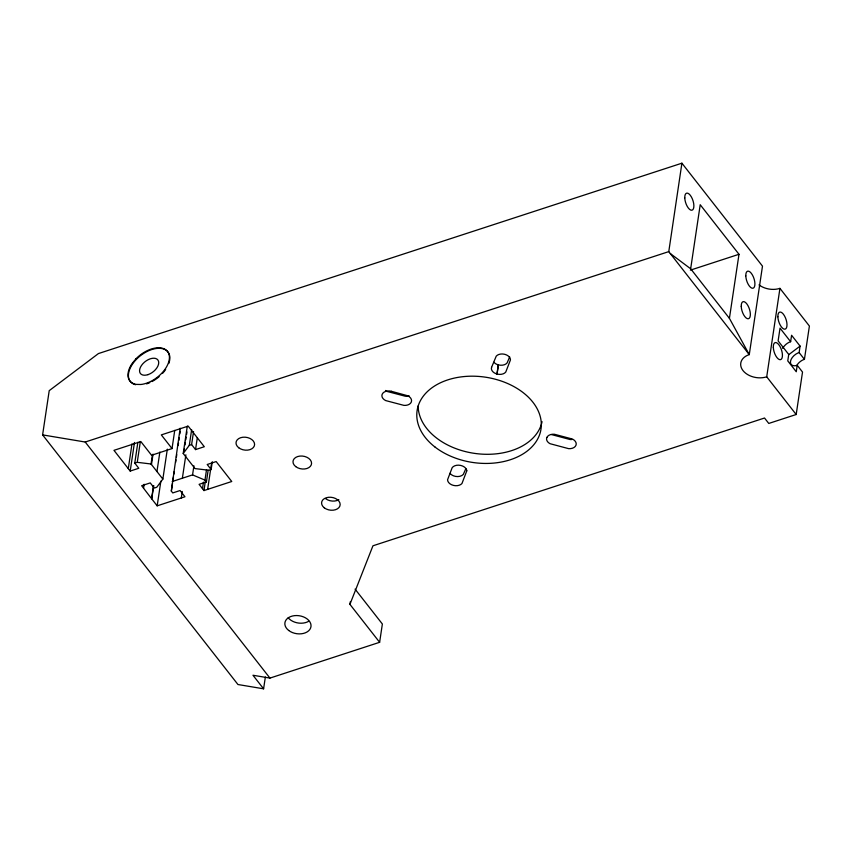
<?xml version="1.0" encoding="UTF-8"?>
<svg xmlns="http://www.w3.org/2000/svg" width="852" height="852" viewBox="0 0 852 852"><rect width="100%" height="100%" fill="white"/><g stroke="black" fill="none" stroke-linecap="round" stroke-linejoin="round"><path stroke-width="1.28" d="M153.53 485.693L151.592 498.697L157.173 505.832L184.959 496.769L180.081 490.539L172.764 492.925L171.327 491.082L180.155 428.205M263.598 688.81L252.98 675.253L269.946 678.096L379.63 642.302L349.927 604.356L372.952 545.791L764.532 418.023L768.77 423.444L796.183 414.509L766.715 376.818A17.434 12.003 8.5 0 1 743.019 370.62A17.434 12.003 8.5 0 1 749.27 354.602L668.777 251.617L681.909 163.19L98.427 353.569L49.214 390.663L42.6 434.893L237.953 684.518L263.598 688.81L265.355 676.999M729.418 318.339L690.663 268.785L700.216 204.736L738.993 254.29L729.418 318.339L749.27 354.602L762.487 266.144L681.909 163.19M128.29 468.632L131.985 443.924M137.875 442.305L134.765 463.126L138.791 468.27L130.196 471.071L134.478 442.454M134.765 463.126L137.247 462.317L140.356 441.496M143.562 488.153L144.148 484.255M151.592 498.697L141.656 485.715L150.25 482.914L154.276 488.068L156.757 487.248L162.86 479.09L151.038 463.989L152.401 454.883M151.475 464.542L153.04 454.137M151.773 498.644L153.711 485.629M156.949 471.539L159.867 452.029M157.173 505.832L160.868 481.124M162.86 479.09L167.333 449.174M130.196 471.071L113.966 450.335L140.846 441.57L151.56 455.256L172.029 448.578L174.745 430.388M171.327 491.082L172.498 483.276M172.881 480.677L173.467 476.769M173.861 474.17L174.245 471.571M175.608 462.466L175.991 459.856M176.385 457.258L176.769 454.659M178.132 445.553L178.526 442.955M178.909 440.346L179.303 437.747M179.879 433.849L180.273 431.24M212.297 461.709L211.136 469.516L208.836 470.261L195.033 468.589L183.212 453.488L187.302 426.17M184.043 451.443L184.437 448.844M185.012 444.946L185.406 442.337M185.789 439.738L186.183 437.14M186.567 434.531L186.961 431.932M182.371 478.217L185.874 454.798M181.306 497.962L182.275 491.455M183.212 453.488L189.314 445.319L191.647 429.717M172.029 448.578L161.316 434.893L188.185 426.117L204.31 446.725L195.534 449.59L191.615 444.574L193.553 431.559M195.534 449.59L197.291 437.875M172.189 481.54L192.563 474.894L193.915 465.788M202.488 488.665L203.458 482.168M211.136 469.516L207.206 464.5L216.163 461.571L231.755 481.497L203.969 490.571L199.091 484.33L206.408 481.944L204.97 480.102L206.525 469.697M203.969 490.571L205.332 481.465M206.408 481.944L208.154 470.24M207.632 489.378L211.328 464.659M349.927 604.356L350.321 601.736M379.63 642.302L382.367 624.005L355.071 589.126M496.95 373.985L498.313 364.826M497.057 374.017L498.431 364.869M766.715 376.818L779.942 288.359A17.434 11.992 8.5 0 1 759.004 284.877M790.635 341.716L791.593 335.273L800.081 346.114L799.123 352.579L798.164 352.888A8.925 5.24 -38 0 0 790.496 361.397A8.925 5.24 -38 0 0 796.173 365.615L797.216 365.274L796.258 371.738L787.77 360.897L788.728 354.453L778.121 340.896L780.027 328.158L790.635 341.716L789.069 342.312A8.925 5.24 -38 0 0 782.7 348.447M796.183 414.509L802.52 372.058L797.216 365.274M796.769 365.529A8.925 5.24 -38 0 1 803.468 359.661L804.426 359.352L809.4 326.05L779.942 288.359M465.842 468.653L463.328 474.372A7.753 5.336 8.5 0 1 449.973 473.35M509.677 356.882L507.121 362.899A7.668 5.272 8.5 0 1 498.708 364.965L496.833 364.337A7.668 5.272 8.5 0 1 493.936 362.249M788.888 354.56L800.081 346.114M42.6 434.893L85.211 442.028L668.777 251.617M690.376 270.148L738.993 254.29M189.314 445.319L191.615 444.574M137.247 462.317L151.038 463.989M551.478 434.573L569.999 439.504A7.668 5.272 8.5 0 0 571.969 439.472M192.563 474.894L204.97 480.102M670.268 253.513L690.663 268.785M799.123 352.579L804.426 359.352M85.211 442.028L269.946 678.096M308.818 621.204A13.185 9.074 8.5 0 1 288.2 617.743M135.575 384.721A23.92 14.037 -38 0 1 131.815 365.157A23.92 14.037 -38 0 1 158.174 348.319A23.92 14.037 -38 0 1 168.802 363.495M165.661 369.491A23.92 14.037 -38 0 1 162.7 373.219M159.143 376.659A23.92 14.037 -38 0 1 151.975 381.558M149.824 382.623A23.92 14.037 -38 0 1 146.565 383.879M338.819 499.677A9.351 6.443 8.5 0 1 325.666 498.676M385.498 390.472A7.668 5.272 8.5 0 0 387.074 391.441L405.328 396.233A7.668 5.272 8.5 0 0 409.13 395.818M542.064 421.655A62.633 43.111 8.5 0 1 476.034 453.583A62.633 43.111 8.5 0 1 418.151 405.914M466.8 470.783L461.965 483.521A7.753 5.336 8.5 0 1 453.296 485.363A7.753 5.336 8.5 0 1 447.566 479.74L452.167 467.684A7.753 5.336 8.5 0 1 460.559 465.405L462.476 465.991A7.753 5.336 8.5 0 1 466.8 470.783M491.572 367.361L491.391 368.682A7.668 5.272 8.5 0 0 495.47 373.485L497.334 374.113A7.668 5.272 8.5 0 0 505.758 372.058L510.465 359.885A7.668 5.272 8.5 0 0 504.799 354.325A7.668 5.272 8.5 0 0 496.237 356.147L491.572 367.361M546.888 437.417L546.558 438.759A7.668 5.272 8.5 0 0 550.115 443.722L568.635 448.653A7.668 5.272 8.5 0 0 575.973 445.276A7.668 5.272 8.5 0 0 572.406 439.036L554.46 434.275A7.668 5.272 8.5 0 0 546.888 437.417M135.979 358.788L132.177 363.41A23.92 14.037 -38 0 0 136.203 384.39L140.91 384.486A23.92 14.037 -38 0 0 169.239 355.252A23.92 14.037 -38 0 0 135.979 358.788M391.377 391.292L389.492 390.972A7.668 5.272 8.5 0 0 382.143 394.348A7.668 5.272 8.5 0 0 385.711 400.589L403.954 405.382A7.668 5.272 8.5 0 0 411.314 402.016A7.668 5.272 8.5 0 0 407.746 395.775L391.377 391.292M147.95 374.656A11.055 6.486 -38 0 0 157.961 360.066A11.055 6.486 -38 0 0 141.496 365.444A11.055 6.486 -38 0 0 147.95 374.656M773.318 347.286A8.925 3.802 71.9 0 0 780.347 359.682A8.925 3.802 71.9 0 0 779.953 346.413A8.925 3.802 71.9 0 0 773.318 347.286M288.7 630.469A13.185 9.074 8.5 0 0 310.607 628.041A13.185 9.074 8.5 0 0 294.526 615.645A13.185 9.074 8.5 0 0 288.7 630.469M684.774 197.898A8.925 3.802 71.9 0 0 691.835 210.231A8.925 3.802 71.9 0 0 691.366 196.908A8.925 3.802 71.9 0 0 684.774 197.898M745.798 275.867A8.925 3.802 71.9 0 0 752.827 288.264A8.925 3.802 71.9 0 0 752.433 274.994A8.925 3.802 71.9 0 0 745.798 275.867M741.24 306.369A8.925 3.802 71.9 0 0 748.269 318.765A8.925 3.802 71.9 0 0 747.875 305.495A8.925 3.802 71.9 0 0 741.24 306.369M777.876 316.784A8.925 3.802 71.9 0 0 784.905 329.181A8.925 3.802 71.9 0 0 784.511 315.911A8.925 3.802 71.9 0 0 777.876 316.784M435.127 447.13A62.633 43.111 8.5 0 0 539.241 435.628A62.633 43.111 8.5 0 0 462.806 376.69A62.633 43.111 8.5 0 0 435.127 447.13M324.303 507.824A9.351 6.443 8.5 0 0 339.852 506.109A9.351 6.443 8.5 0 0 328.435 497.302A9.351 6.443 8.5 0 0 324.303 507.824M238.741 447.758A9.351 6.443 8.5 0 0 254.29 446.033A9.351 6.443 8.5 0 0 242.873 437.236A9.351 6.443 8.5 0 0 238.741 447.758M295.708 466.598A9.351 6.443 8.5 0 0 311.268 464.883A9.351 6.443 8.5 0 0 299.851 456.086A9.351 6.443 8.5 0 0 295.708 466.598"/></g></svg>
